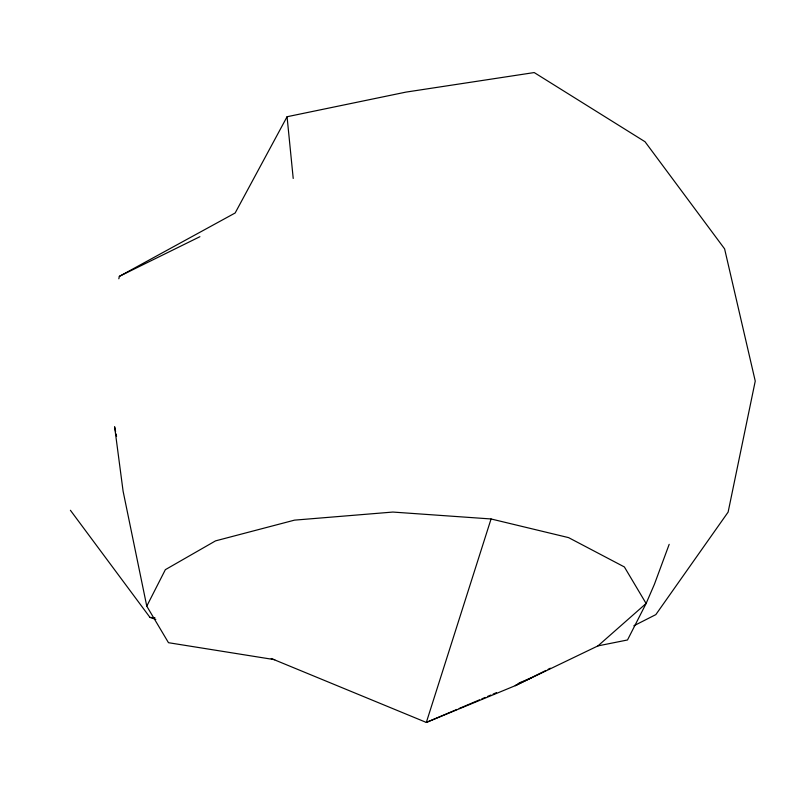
<?xml version="1.0" encoding="UTF-8"?>
<svg xmlns="http://www.w3.org/2000/svg" width="795" height="795" viewBox="0 0 795 795"><rect width="100%" height="100%" fill="white"/><g stroke="black" fill="none" stroke-linecap="round" stroke-linejoin="round"><path stroke-width="1.19" d="M118.833 278.787L119.339 276.362L235.151 212.99L287.065 116.736L405.897 92.121L534.21 72.564L645.023 141.729L724.603 248.865L755.25 381.083L728.121 512.109L655.825 614.624L633.854 625.784M456.906 709.448L426.329 722.436L515.23 685.688L597.959 645.888L627.503 639.975L646.106 603.485L624.383 566.954L568.574 537.619L491.062 518.966L426.329 722.436L271.234 658.489M669.181 544.337L654.394 584.335L646.106 603.485L597.959 645.888M274.732 659.681L168.48 642.698L146.767 606.158L165.36 569.667L215.554 540.868L294.518 520.139L392.859 512.059L491.062 518.966M520.467 682.418L515.23 685.688L545.936 670.443M548.133 669.33L550.329 668.207M119.339 276.362L199.903 236.701M459.172 708.484L479.554 699.829M481.82 698.865L485.218 697.424M487.484 696.46L490.883 695.019M493.148 694.055L496.547 692.614M519.195 682.994L531.656 677.698M70.397 510.271L149.977 617.407L154.916 617.715M149.977 617.407L155.81 619.375M146.767 606.158L123.096 491.191L114.609 426.756L115.583 431.576M116.08 433.991L116.567 436.405M287.065 116.736L293.216 178.458"/></g></svg>
